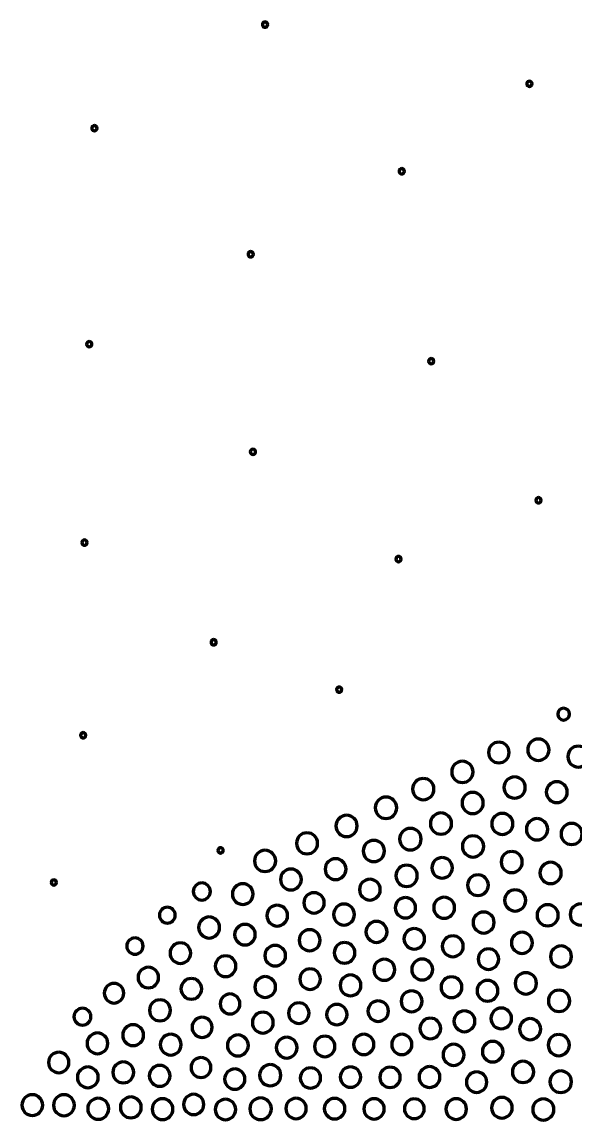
# Model space of a CAD drawing. Header units: inches. Extents: x 1318 to 1675, y 1362 to 1634.
# Drawn here: x 1317.5 to 1385, y 1362.1 to 1496.2 of the extents above; entities that cross this region are included whole.
import ezdxf

# ---------------------------------------------------------------- set-up
doc = ezdxf.new("R2010")
doc.units = ezdxf.units.IN
doc.header["$MEASUREMENT"] = 0
doc.layers.add('svg2985', color=7, linetype='Continuous')

# ---------------------------------------------------------------- blocks, each defined once
blk = doc.blocks.new('block 4')
at = {"layer": 'svg2985', "color": 7, "lineweight": 70}
for points in [[(1347.18, 1496.18), (1347.36, 1496.18), (1347.51, 1496.04), (1347.51, 1495.86), (1347.51, 1495.68), (1347.36, 1495.54), (1347.18, 1495.54), (1347.01, 1495.54), (1346.86, 1495.68), (1346.86, 1495.86), (1346.86, 1496.04), (1347.01, 1496.18), (1347.18, 1496.18)], [(1379.44, 1488.96), (1379.62, 1488.96), (1379.77, 1488.82), (1379.77, 1488.64), (1379.77, 1488.46), (1379.62, 1488.31), (1379.44, 1488.31), (1379.26, 1488.31), (1379.12, 1488.46), (1379.12, 1488.64), (1379.12, 1488.82), (1379.26, 1488.96), (1379.44, 1488.96)], [(1326.37, 1483.53), (1326.55, 1483.53), (1326.7, 1483.39), (1326.7, 1483.21), (1326.7, 1483.03), (1326.55, 1482.89), (1326.37, 1482.89), (1326.2, 1482.89), (1326.05, 1483.03), (1326.05, 1483.21), (1326.05, 1483.39), (1326.2, 1483.53), (1326.37, 1483.53)], [(1363.86, 1478.28), (1364.04, 1478.28), (1364.19, 1478.14), (1364.19, 1477.96), (1364.19, 1477.78), (1364.04, 1477.63), (1363.86, 1477.63), (1363.69, 1477.63), (1363.54, 1477.78), (1363.54, 1477.96), (1363.54, 1478.14), (1363.69, 1478.28), (1363.86, 1478.28)], [(1345.43, 1468.14), (1345.61, 1468.14), (1345.76, 1467.99), (1345.76, 1467.82), (1345.76, 1467.64), (1345.61, 1467.49), (1345.43, 1467.49), (1345.25, 1467.49), (1345.11, 1467.64), (1345.11, 1467.82), (1345.11, 1467.99), (1345.25, 1468.14), (1345.43, 1468.14)], [(1325.74, 1457.17), (1325.92, 1457.17), (1326.07, 1457.03), (1326.07, 1456.85), (1326.07, 1456.67), (1325.92, 1456.53), (1325.74, 1456.53), (1325.56, 1456.53), (1325.42, 1456.67), (1325.42, 1456.85), (1325.42, 1457.03), (1325.56, 1457.17), (1325.74, 1457.17)], [(1367.46, 1455.1), (1367.64, 1455.1), (1367.78, 1454.95), (1367.78, 1454.77), (1367.78, 1454.59), (1367.64, 1454.45), (1367.46, 1454.45), (1367.28, 1454.45), (1367.14, 1454.59), (1367.14, 1454.77), (1367.14, 1454.95), (1367.28, 1455.1), (1367.46, 1455.1)], [(1345.72, 1444.03), (1345.9, 1444.03), (1346.04, 1443.89), (1346.04, 1443.71), (1346.04, 1443.53), (1345.9, 1443.38), (1345.72, 1443.38), (1345.54, 1443.38), (1345.39, 1443.53), (1345.39, 1443.71), (1345.39, 1443.89), (1345.54, 1444.03), (1345.72, 1444.03)], [(1380.55, 1438.11), (1380.73, 1438.11), (1380.87, 1437.97), (1380.87, 1437.79), (1380.87, 1437.61), (1380.73, 1437.47), (1380.55, 1437.47), (1380.37, 1437.47), (1380.23, 1437.61), (1380.23, 1437.79), (1380.23, 1437.97), (1380.37, 1438.11), (1380.55, 1438.11)], [(1325.16, 1432.95), (1325.34, 1432.95), (1325.49, 1432.8), (1325.49, 1432.62), (1325.49, 1432.45), (1325.34, 1432.3), (1325.16, 1432.3), (1324.98, 1432.3), (1324.84, 1432.45), (1324.84, 1432.62), (1324.84, 1432.8), (1324.98, 1432.95), (1325.16, 1432.95)], [(1363.47, 1430.93), (1363.65, 1430.93), (1363.79, 1430.79), (1363.79, 1430.61), (1363.79, 1430.43), (1363.65, 1430.29), (1363.47, 1430.29), (1363.29, 1430.29), (1363.14, 1430.43), (1363.14, 1430.61), (1363.14, 1430.79), (1363.29, 1430.93), (1363.47, 1430.93)], [(1340.92, 1420.77), (1341.1, 1420.77), (1341.24, 1420.62), (1341.24, 1420.44), (1341.24, 1420.26), (1341.1, 1420.12), (1340.92, 1420.12), (1340.74, 1420.12), (1340.6, 1420.26), (1340.6, 1420.44), (1340.6, 1420.62), (1340.74, 1420.77), (1340.92, 1420.77)], [(1356.24, 1414.99), (1356.42, 1414.99), (1356.56, 1414.84), (1356.56, 1414.67), (1356.56, 1414.49), (1356.42, 1414.34), (1356.24, 1414.34), (1356.06, 1414.34), (1355.92, 1414.49), (1355.92, 1414.67), (1355.92, 1414.84), (1356.06, 1414.99), (1356.24, 1414.99)], [(1383.61, 1412.4), (1384.01, 1412.4), (1384.34, 1412.08), (1384.34, 1411.68), (1384.34, 1411.28), (1384.01, 1410.95), (1383.61, 1410.95), (1383.21, 1410.95), (1382.89, 1411.28), (1382.89, 1411.68), (1382.89, 1412.08), (1383.21, 1412.4), (1383.61, 1412.4)], [(1325.01, 1409.42), (1325.18, 1409.42), (1325.33, 1409.27), (1325.33, 1409.09), (1325.33, 1408.91), (1325.18, 1408.77), (1325.01, 1408.77), (1324.83, 1408.77), (1324.68, 1408.91), (1324.68, 1409.09), (1324.68, 1409.27), (1324.83, 1409.42), (1325.01, 1409.42)], [(1375.71, 1408.26), (1376.41, 1408.26), (1376.97, 1407.69), (1376.97, 1406.99), (1376.97, 1406.3), (1376.41, 1405.73), (1375.71, 1405.73), (1375.01, 1405.73), (1374.45, 1406.3), (1374.45, 1406.99), (1374.45, 1407.69), (1375.01, 1408.26), (1375.71, 1408.26)], [(1380.53, 1408.63), (1381.25, 1408.63), (1381.84, 1408.04), (1381.84, 1407.32), (1381.84, 1406.6), (1381.25, 1406.02), (1380.53, 1406.02), (1379.81, 1406.02), (1379.23, 1406.6), (1379.23, 1407.32), (1379.23, 1408.04), (1379.81, 1408.63), (1380.53, 1408.63)], [(1385.41, 1407.77), (1386.12, 1407.77), (1386.7, 1407.2), (1386.7, 1406.49), (1386.7, 1405.78), (1386.12, 1405.21), (1385.41, 1405.21), (1384.71, 1405.21), (1384.13, 1405.78), (1384.13, 1406.49), (1384.13, 1407.2), (1384.71, 1407.77), (1385.41, 1407.77)], [(1371.26, 1405.93), (1371.98, 1405.93), (1372.56, 1405.35), (1372.56, 1404.63), (1372.56, 1403.91), (1371.98, 1403.33), (1371.26, 1403.33), (1370.54, 1403.33), (1369.96, 1403.91), (1369.96, 1404.63), (1369.96, 1405.35), (1370.54, 1405.93), (1371.26, 1405.93)], [(1366.49, 1403.82), (1367.2, 1403.82), (1367.79, 1403.24), (1367.79, 1402.52), (1367.79, 1401.8), (1367.2, 1401.22), (1366.49, 1401.22), (1365.77, 1401.22), (1365.18, 1401.8), (1365.18, 1402.52), (1365.18, 1403.24), (1365.77, 1403.82), (1366.49, 1403.82)], [(1377.63, 1404.02), (1378.35, 1404.02), (1378.94, 1403.44), (1378.94, 1402.72), (1378.94, 1402), (1378.35, 1401.42), (1377.63, 1401.42), (1376.92, 1401.42), (1376.33, 1402), (1376.33, 1402.72), (1376.33, 1403.44), (1376.92, 1404.02), (1377.63, 1404.02)], [(1382.78, 1403.43), (1383.49, 1403.43), (1384.06, 1402.86), (1384.06, 1402.15), (1384.06, 1401.45), (1383.49, 1400.88), (1382.78, 1400.88), (1382.08, 1400.88), (1381.5, 1401.45), (1381.5, 1402.15), (1381.5, 1402.86), (1382.08, 1403.43), (1382.78, 1403.43)], [(1361.95, 1401.55), (1362.67, 1401.55), (1363.26, 1400.96), (1363.26, 1400.24), (1363.26, 1399.52), (1362.67, 1398.93), (1361.95, 1398.93), (1361.23, 1398.93), (1360.64, 1399.52), (1360.64, 1400.24), (1360.64, 1400.96), (1361.23, 1401.55), (1361.95, 1401.55)], [(1372.52, 1402.13), (1373.23, 1402.13), (1373.81, 1401.55), (1373.81, 1400.83), (1373.81, 1400.12), (1373.23, 1399.54), (1372.52, 1399.54), (1371.8, 1399.54), (1371.22, 1400.12), (1371.22, 1400.83), (1371.22, 1401.55), (1371.8, 1402.13), (1372.52, 1402.13)], [(1357.13, 1399.33), (1357.85, 1399.33), (1358.43, 1398.75), (1358.43, 1398.03), (1358.43, 1397.31), (1357.85, 1396.73), (1357.13, 1396.73), (1356.42, 1396.73), (1355.84, 1397.31), (1355.84, 1398.03), (1355.84, 1398.75), (1356.42, 1399.33), (1357.13, 1399.33)], [(1368.66, 1399.61), (1369.37, 1399.61), (1369.95, 1399.03), (1369.95, 1398.31), (1369.95, 1397.6), (1369.37, 1397.02), (1368.66, 1397.02), (1367.94, 1397.02), (1367.36, 1397.6), (1367.36, 1398.31), (1367.36, 1399.03), (1367.94, 1399.61), (1368.66, 1399.61)], [(1376.14, 1399.56), (1376.85, 1399.56), (1377.43, 1398.99), (1377.43, 1398.28), (1377.43, 1397.57), (1376.85, 1396.99), (1376.14, 1396.99), (1375.43, 1396.99), (1374.85, 1397.57), (1374.85, 1398.28), (1374.85, 1398.99), (1375.43, 1399.56), (1376.14, 1399.56)], [(1380.37, 1398.92), (1381.09, 1398.92), (1381.67, 1398.34), (1381.67, 1397.62), (1381.67, 1396.9), (1381.09, 1396.32), (1380.37, 1396.32), (1379.65, 1396.32), (1379.07, 1396.9), (1379.07, 1397.62), (1379.07, 1398.34), (1379.65, 1398.92), (1380.37, 1398.92)], [(1384.59, 1398.34), (1385.3, 1398.34), (1385.88, 1397.76), (1385.88, 1397.05), (1385.88, 1396.34), (1385.3, 1395.76), (1384.59, 1395.76), (1383.88, 1395.76), (1383.3, 1396.34), (1383.3, 1397.05), (1383.3, 1397.76), (1383.88, 1398.34), (1384.59, 1398.34)], [(1352.31, 1397.19), (1353.02, 1397.19), (1353.6, 1396.61), (1353.6, 1395.9), (1353.6, 1395.19), (1353.02, 1394.62), (1352.31, 1394.62), (1351.6, 1394.62), (1351.03, 1395.19), (1351.03, 1395.9), (1351.03, 1396.61), (1351.6, 1397.19), (1352.31, 1397.19)], [(1364.92, 1397.73), (1365.65, 1397.73), (1366.24, 1397.14), (1366.24, 1396.42), (1366.24, 1395.69), (1365.65, 1395.1), (1364.92, 1395.1), (1364.2, 1395.1), (1363.61, 1395.69), (1363.61, 1396.42), (1363.61, 1397.14), (1364.2, 1397.73), (1364.92, 1397.73)], [(1360.46, 1396.27), (1361.18, 1396.27), (1361.76, 1395.69), (1361.76, 1394.97), (1361.76, 1394.25), (1361.18, 1393.67), (1360.46, 1393.67), (1359.74, 1393.67), (1359.16, 1394.25), (1359.16, 1394.97), (1359.16, 1395.69), (1359.74, 1396.27), (1360.46, 1396.27)], [(1372.56, 1396.82), (1373.28, 1396.82), (1373.86, 1396.24), (1373.86, 1395.53), (1373.86, 1394.81), (1373.28, 1394.23), (1372.56, 1394.23), (1371.85, 1394.23), (1371.27, 1394.81), (1371.27, 1395.53), (1371.27, 1396.24), (1371.85, 1396.82), (1372.56, 1396.82)], [(1341.77, 1395.37), (1341.95, 1395.37), (1342.09, 1395.22), (1342.09, 1395.04), (1342.09, 1394.86), (1341.95, 1394.71), (1341.77, 1394.71), (1341.58, 1394.71), (1341.44, 1394.86), (1341.44, 1395.04), (1341.44, 1395.22), (1341.58, 1395.37), (1341.77, 1395.37)], [(1347.2, 1395.05), (1347.91, 1395.05), (1348.49, 1394.47), (1348.49, 1393.75), (1348.49, 1393.04), (1347.91, 1392.46), (1347.2, 1392.46), (1346.48, 1392.46), (1345.9, 1393.04), (1345.9, 1393.75), (1345.9, 1394.47), (1346.48, 1395.05), (1347.2, 1395.05)], [(1377.28, 1394.91), (1377.99, 1394.91), (1378.57, 1394.33), (1378.57, 1393.62), (1378.57, 1392.91), (1377.99, 1392.33), (1377.28, 1392.33), (1376.57, 1392.33), (1375.99, 1392.91), (1375.99, 1393.62), (1375.99, 1394.33), (1376.57, 1394.91), (1377.28, 1394.91)], [(1355.79, 1394.03), (1356.5, 1394.03), (1357.07, 1393.45), (1357.07, 1392.75), (1357.07, 1392.04), (1356.5, 1391.47), (1355.79, 1391.47), (1355.09, 1391.47), (1354.52, 1392.04), (1354.52, 1392.75), (1354.52, 1393.45), (1355.09, 1394.03), (1355.79, 1394.03)], [(1364.46, 1393.24), (1365.18, 1393.24), (1365.76, 1392.66), (1365.76, 1391.94), (1365.76, 1391.21), (1365.18, 1390.63), (1364.46, 1390.63), (1363.74, 1390.63), (1363.15, 1391.21), (1363.15, 1391.94), (1363.15, 1392.66), (1363.74, 1393.24), (1364.46, 1393.24)], [(1368.79, 1394.17), (1369.48, 1394.17), (1370.04, 1393.61), (1370.04, 1392.91), (1370.04, 1392.22), (1369.48, 1391.66), (1368.79, 1391.66), (1368.1, 1391.66), (1367.54, 1392.22), (1367.54, 1392.91), (1367.54, 1393.61), (1368.1, 1394.17), (1368.79, 1394.17)], [(1382.03, 1393.6), (1382.75, 1393.6), (1383.33, 1393.01), (1383.33, 1392.29), (1383.33, 1391.57), (1382.75, 1390.98), (1382.03, 1390.98), (1381.3, 1390.98), (1380.72, 1391.57), (1380.72, 1392.29), (1380.72, 1393.01), (1381.3, 1393.6), (1382.03, 1393.6)], [(1350.34, 1392.77), (1351.05, 1392.77), (1351.62, 1392.2), (1351.62, 1391.49), (1351.62, 1390.79), (1351.05, 1390.22), (1350.34, 1390.22), (1349.64, 1390.22), (1349.07, 1390.79), (1349.07, 1391.49), (1349.07, 1392.2), (1349.64, 1392.77), (1350.34, 1392.77)], [(1373.16, 1392.06), (1373.86, 1392.06), (1374.43, 1391.49), (1374.43, 1390.79), (1374.43, 1390.09), (1373.86, 1389.53), (1373.16, 1389.53), (1372.46, 1389.53), (1371.89, 1390.09), (1371.89, 1390.79), (1371.89, 1391.49), (1372.46, 1392.06), (1373.16, 1392.06)], [(1321.42, 1391.45), (1321.6, 1391.45), (1321.75, 1391.31), (1321.75, 1391.13), (1321.75, 1390.95), (1321.6, 1390.81), (1321.42, 1390.81), (1321.24, 1390.81), (1321.1, 1390.95), (1321.1, 1391.13), (1321.1, 1391.31), (1321.24, 1391.45), (1321.42, 1391.45)], [(1339.47, 1391.07), (1340.05, 1391.07), (1340.52, 1390.6), (1340.52, 1390.03), (1340.52, 1389.45), (1340.05, 1388.98), (1339.47, 1388.98), (1338.9, 1388.98), (1338.43, 1389.45), (1338.43, 1390.03), (1338.43, 1390.6), (1338.9, 1391.07), (1339.47, 1391.07)], [(1344.47, 1390.97), (1345.17, 1390.97), (1345.73, 1390.41), (1345.73, 1389.71), (1345.73, 1389.01), (1345.17, 1388.44), (1344.47, 1388.44), (1343.77, 1388.44), (1343.2, 1389.01), (1343.2, 1389.71), (1343.2, 1390.41), (1343.77, 1390.97), (1344.47, 1390.97)], [(1359.98, 1391.52), (1360.68, 1391.52), (1361.25, 1390.95), (1361.25, 1390.25), (1361.25, 1389.55), (1360.68, 1388.98), (1359.98, 1388.98), (1359.28, 1388.98), (1358.71, 1389.55), (1358.71, 1390.25), (1358.71, 1390.95), (1359.28, 1391.52), (1359.98, 1391.52)], [(1353.16, 1389.88), (1353.85, 1389.88), (1354.41, 1389.32), (1354.41, 1388.64), (1354.41, 1387.95), (1353.85, 1387.39), (1353.16, 1387.39), (1352.47, 1387.39), (1351.92, 1387.95), (1351.92, 1388.64), (1351.92, 1389.32), (1352.47, 1389.88), (1353.16, 1389.88)], [(1364.31, 1389.28), (1365, 1389.28), (1365.56, 1388.72), (1365.56, 1388.04), (1365.56, 1387.35), (1365, 1386.79), (1364.31, 1386.79), (1363.63, 1386.79), (1363.07, 1387.35), (1363.07, 1388.04), (1363.07, 1388.72), (1363.63, 1389.28), (1364.31, 1389.28)], [(1369.04, 1389.32), (1369.75, 1389.32), (1370.32, 1388.75), (1370.32, 1388.04), (1370.32, 1387.33), (1369.75, 1386.76), (1369.04, 1386.76), (1368.33, 1386.76), (1367.76, 1387.33), (1367.76, 1388.04), (1367.76, 1388.75), (1368.33, 1389.32), (1369.04, 1389.32)], [(1377.7, 1390.23), (1378.42, 1390.23), (1379, 1389.65), (1379, 1388.93), (1379, 1388.22), (1378.42, 1387.64), (1377.7, 1387.64), (1376.99, 1387.64), (1376.41, 1388.22), (1376.41, 1388.93), (1376.41, 1389.65), (1376.99, 1390.23), (1377.7, 1390.23)], [(1335.27, 1388.1), (1335.81, 1388.1), (1336.24, 1387.67), (1336.24, 1387.13), (1336.24, 1386.59), (1335.81, 1386.16), (1335.27, 1386.16), (1334.74, 1386.16), (1334.3, 1386.59), (1334.3, 1387.13), (1334.3, 1387.67), (1334.74, 1388.1), (1335.27, 1388.1)], [(1348.67, 1388.35), (1349.37, 1388.35), (1349.94, 1387.78), (1349.94, 1387.08), (1349.94, 1386.38), (1349.37, 1385.81), (1348.67, 1385.81), (1347.97, 1385.81), (1347.41, 1386.38), (1347.41, 1387.08), (1347.41, 1387.78), (1347.97, 1388.35), (1348.67, 1388.35)], [(1356.82, 1388.49), (1357.53, 1388.49), (1358.1, 1387.92), (1358.1, 1387.21), (1358.1, 1386.51), (1357.53, 1385.93), (1356.82, 1385.93), (1356.12, 1385.93), (1355.55, 1386.51), (1355.55, 1387.21), (1355.55, 1387.92), (1356.12, 1388.49), (1356.82, 1388.49)], [(1381.67, 1388.41), (1382.38, 1388.41), (1382.96, 1387.83), (1382.96, 1387.12), (1382.96, 1386.41), (1382.38, 1385.83), (1381.67, 1385.83), (1380.96, 1385.83), (1380.38, 1386.41), (1380.38, 1387.12), (1380.38, 1387.83), (1380.96, 1388.41), (1381.67, 1388.41)], [(1385.7, 1388.5), (1386.41, 1388.5), (1386.99, 1387.92), (1386.99, 1387.21), (1386.99, 1386.5), (1386.41, 1385.92), (1385.7, 1385.92), (1384.99, 1385.92), (1384.41, 1386.5), (1384.41, 1387.21), (1384.41, 1387.92), (1384.99, 1388.5), (1385.7, 1388.5)], [(1340.37, 1386.91), (1341.08, 1386.91), (1341.65, 1386.33), (1341.65, 1385.63), (1341.65, 1384.92), (1341.08, 1384.34), (1340.37, 1384.34), (1339.66, 1384.34), (1339.09, 1384.92), (1339.09, 1385.63), (1339.09, 1386.33), (1339.66, 1386.91), (1340.37, 1386.91)], [(1360.78, 1386.38), (1361.49, 1386.38), (1362.07, 1385.8), (1362.07, 1385.09), (1362.07, 1384.38), (1361.49, 1383.81), (1360.78, 1383.81), (1360.07, 1383.81), (1359.5, 1384.38), (1359.5, 1385.09), (1359.5, 1385.8), (1360.07, 1386.38), (1360.78, 1386.38)], [(1373.86, 1387.52), (1374.57, 1387.52), (1375.14, 1386.95), (1375.14, 1386.24), (1375.14, 1385.53), (1374.57, 1384.95), (1373.86, 1384.95), (1373.15, 1384.95), (1372.57, 1385.53), (1372.57, 1386.24), (1372.57, 1386.95), (1373.15, 1387.52), (1373.86, 1387.52)], [(1344.74, 1386.01), (1345.44, 1386.01), (1346, 1385.45), (1346, 1384.76), (1346, 1384.06), (1345.44, 1383.5), (1344.74, 1383.5), (1344.05, 1383.5), (1343.48, 1384.06), (1343.48, 1384.76), (1343.48, 1385.45), (1344.05, 1386.01), (1344.74, 1386.01)], [(1352.63, 1385.35), (1353.34, 1385.35), (1353.91, 1384.78), (1353.91, 1384.07), (1353.91, 1383.36), (1353.34, 1382.79), (1352.63, 1382.79), (1351.92, 1382.79), (1351.35, 1383.36), (1351.35, 1384.07), (1351.35, 1384.78), (1351.92, 1385.35), (1352.63, 1385.35)], [(1365.4, 1385.5), (1366.09, 1385.5), (1366.65, 1384.93), (1366.65, 1384.24), (1366.65, 1383.55), (1366.09, 1382.99), (1365.4, 1382.99), (1364.71, 1382.99), (1364.14, 1383.55), (1364.14, 1384.24), (1364.14, 1384.93), (1364.71, 1385.5), (1365.4, 1385.5)], [(1378.53, 1385.05), (1379.24, 1385.05), (1379.81, 1384.47), (1379.81, 1383.76), (1379.81, 1383.05), (1379.24, 1382.47), (1378.53, 1382.47), (1377.81, 1382.47), (1377.24, 1383.05), (1377.24, 1383.76), (1377.24, 1384.47), (1377.81, 1385.05), (1378.53, 1385.05)], [(1331.32, 1384.35), (1331.87, 1384.35), (1332.31, 1383.91), (1332.31, 1383.36), (1332.31, 1382.81), (1331.87, 1382.36), (1331.32, 1382.36), (1330.77, 1382.36), (1330.32, 1382.81), (1330.32, 1383.36), (1330.32, 1383.91), (1330.77, 1384.35), (1331.32, 1384.35)], [(1336.86, 1383.76), (1337.55, 1383.76), (1338.12, 1383.2), (1338.12, 1382.5), (1338.12, 1381.81), (1337.55, 1381.24), (1336.86, 1381.24), (1336.16, 1381.24), (1335.6, 1381.81), (1335.6, 1382.5), (1335.6, 1383.2), (1336.16, 1383.76), (1336.86, 1383.76)], [(1356.89, 1383.8), (1357.59, 1383.8), (1358.15, 1383.23), (1358.15, 1382.53), (1358.15, 1381.84), (1357.59, 1381.27), (1356.89, 1381.27), (1356.19, 1381.27), (1355.63, 1381.84), (1355.63, 1382.53), (1355.63, 1383.23), (1356.19, 1383.8), (1356.89, 1383.8)], [(1370.09, 1384.61), (1370.8, 1384.61), (1371.37, 1384.04), (1371.37, 1383.33), (1371.37, 1382.63), (1370.8, 1382.06), (1370.09, 1382.06), (1369.39, 1382.06), (1368.81, 1382.63), (1368.81, 1383.33), (1368.81, 1384.04), (1369.39, 1384.61), (1370.09, 1384.61)], [(1348.43, 1383.45), (1349.12, 1383.45), (1349.69, 1382.89), (1349.69, 1382.19), (1349.69, 1381.49), (1349.12, 1380.93), (1348.43, 1380.93), (1347.73, 1380.93), (1347.16, 1381.49), (1347.16, 1382.19), (1347.16, 1382.89), (1347.73, 1383.45), (1348.43, 1383.45)], [(1374.44, 1383.02), (1375.13, 1383.02), (1375.7, 1382.46), (1375.7, 1381.77), (1375.7, 1381.08), (1375.13, 1380.52), (1374.44, 1380.52), (1373.75, 1380.52), (1373.19, 1381.08), (1373.19, 1381.77), (1373.19, 1382.46), (1373.75, 1383.02), (1374.44, 1383.02)], [(1383.29, 1383.37), (1384.01, 1383.37), (1384.58, 1382.79), (1384.58, 1382.08), (1384.58, 1381.37), (1384.01, 1380.79), (1383.29, 1380.79), (1382.58, 1380.79), (1382.01, 1381.37), (1382.01, 1382.08), (1382.01, 1382.79), (1382.58, 1383.37), (1383.29, 1383.37)], [(1342.38, 1382.17), (1343.08, 1382.17), (1343.64, 1381.6), (1343.64, 1380.9), (1343.64, 1380.21), (1343.08, 1379.64), (1342.38, 1379.64), (1341.68, 1379.64), (1341.12, 1380.21), (1341.12, 1380.9), (1341.12, 1381.6), (1341.68, 1382.17), (1342.38, 1382.17)], [(1361.74, 1381.75), (1362.45, 1381.75), (1363.02, 1381.18), (1363.02, 1380.47), (1363.02, 1379.76), (1362.45, 1379.19), (1361.74, 1379.19), (1361.03, 1379.19), (1360.46, 1379.76), (1360.46, 1380.47), (1360.46, 1381.18), (1361.03, 1381.75), (1361.74, 1381.75)], [(1366.36, 1381.77), (1367.07, 1381.77), (1367.64, 1381.2), (1367.64, 1380.5), (1367.64, 1379.79), (1367.07, 1379.22), (1366.36, 1379.22), (1365.66, 1379.22), (1365.09, 1379.79), (1365.09, 1380.5), (1365.09, 1381.2), (1365.66, 1381.77), (1366.36, 1381.77)], [(1332.96, 1380.77), (1333.65, 1380.77), (1334.21, 1380.21), (1334.21, 1379.52), (1334.21, 1378.83), (1333.65, 1378.26), (1332.96, 1378.26), (1332.26, 1378.26), (1331.7, 1378.83), (1331.7, 1379.52), (1331.7, 1380.21), (1332.26, 1380.77), (1332.96, 1380.77)], [(1347.21, 1379.63), (1347.91, 1379.63), (1348.48, 1379.06), (1348.48, 1378.36), (1348.48, 1377.66), (1347.91, 1377.09), (1347.21, 1377.09), (1346.51, 1377.09), (1345.94, 1377.66), (1345.94, 1378.36), (1345.94, 1379.06), (1346.51, 1379.63), (1347.21, 1379.63)], [(1352.69, 1380.58), (1353.38, 1380.58), (1353.94, 1380.02), (1353.94, 1379.33), (1353.94, 1378.63), (1353.38, 1378.07), (1352.69, 1378.07), (1351.99, 1378.07), (1351.43, 1378.63), (1351.43, 1379.33), (1351.43, 1380.02), (1351.99, 1380.58), (1352.69, 1380.58)], [(1357.62, 1379.83), (1358.32, 1379.83), (1358.89, 1379.26), (1358.89, 1378.56), (1358.89, 1377.86), (1358.32, 1377.29), (1357.62, 1377.29), (1356.92, 1377.29), (1356.35, 1377.86), (1356.35, 1378.56), (1356.35, 1379.26), (1356.92, 1379.83), (1357.62, 1379.83)], [(1369.94, 1379.61), (1370.64, 1379.61), (1371.21, 1379.04), (1371.21, 1378.34), (1371.21, 1377.64), (1370.64, 1377.07), (1369.94, 1377.07), (1369.23, 1377.07), (1368.66, 1377.64), (1368.66, 1378.34), (1368.66, 1379.04), (1369.23, 1379.61), (1369.94, 1379.61)], [(1379, 1380.11), (1379.72, 1380.11), (1380.31, 1379.52), (1380.31, 1378.81), (1380.31, 1378.09), (1379.72, 1377.5), (1379, 1377.5), (1378.29, 1377.5), (1377.7, 1378.09), (1377.7, 1378.81), (1377.7, 1379.52), (1378.29, 1380.11), (1379, 1380.11)], [(1328.76, 1378.8), (1329.42, 1378.8), (1329.96, 1378.27), (1329.96, 1377.61), (1329.96, 1376.95), (1329.42, 1376.41), (1328.76, 1376.41), (1328.1, 1376.41), (1327.57, 1376.95), (1327.57, 1377.61), (1327.57, 1378.27), (1328.1, 1378.8), (1328.76, 1378.8)], [(1338.2, 1379.4), (1338.89, 1379.4), (1339.46, 1378.84), (1339.46, 1378.14), (1339.46, 1377.44), (1338.89, 1376.88), (1338.2, 1376.88), (1337.5, 1376.88), (1336.93, 1377.44), (1336.93, 1378.14), (1336.93, 1378.84), (1337.5, 1379.4), (1338.2, 1379.4)], [(1374.33, 1379.17), (1375.04, 1379.17), (1375.6, 1378.61), (1375.6, 1377.9), (1375.6, 1377.2), (1375.04, 1376.63), (1374.33, 1376.63), (1373.63, 1376.63), (1373.06, 1377.2), (1373.06, 1377.9), (1373.06, 1378.61), (1373.63, 1379.17), (1374.33, 1379.17)], [(1342.92, 1377.51), (1343.59, 1377.51), (1344.13, 1376.97), (1344.13, 1376.3), (1344.13, 1375.63), (1343.59, 1375.08), (1342.92, 1375.08), (1342.25, 1375.08), (1341.71, 1375.63), (1341.71, 1376.3), (1341.71, 1376.97), (1342.25, 1377.51), (1342.92, 1377.51)], [(1365.07, 1377.89), (1365.78, 1377.89), (1366.35, 1377.32), (1366.35, 1376.62), (1366.35, 1375.91), (1365.78, 1375.34), (1365.07, 1375.34), (1364.36, 1375.34), (1363.79, 1375.91), (1363.79, 1376.62), (1363.79, 1377.32), (1364.36, 1377.89), (1365.07, 1377.89)], [(1383.05, 1377.98), (1383.77, 1377.98), (1384.36, 1377.4), (1384.36, 1376.67), (1384.36, 1375.95), (1383.77, 1375.37), (1383.05, 1375.37), (1382.33, 1375.37), (1381.75, 1375.95), (1381.75, 1376.67), (1381.75, 1377.4), (1382.33, 1377.98), (1383.05, 1377.98)], [(1324.91, 1375.77), (1325.48, 1375.77), (1325.94, 1375.31), (1325.94, 1374.74), (1325.94, 1374.17), (1325.48, 1373.71), (1324.91, 1373.71), (1324.34, 1373.71), (1323.88, 1374.17), (1323.88, 1374.74), (1323.88, 1375.31), (1324.34, 1375.77), (1324.91, 1375.77)], [(1334.37, 1376.8), (1335.08, 1376.8), (1335.65, 1376.22), (1335.65, 1375.52), (1335.65, 1374.81), (1335.08, 1374.23), (1334.37, 1374.23), (1333.66, 1374.23), (1333.09, 1374.81), (1333.09, 1375.52), (1333.09, 1376.22), (1333.66, 1376.8), (1334.37, 1376.8)], [(1351.3, 1376.43), (1352, 1376.43), (1352.56, 1375.87), (1352.56, 1375.17), (1352.56, 1374.48), (1352, 1373.92), (1351.3, 1373.92), (1350.61, 1373.92), (1350.05, 1374.48), (1350.05, 1375.17), (1350.05, 1375.87), (1350.61, 1376.43), (1351.3, 1376.43)], [(1355.94, 1376.24), (1356.63, 1376.24), (1357.19, 1375.68), (1357.19, 1374.99), (1357.19, 1374.31), (1356.63, 1373.75), (1355.94, 1373.75), (1355.25, 1373.75), (1354.7, 1374.31), (1354.7, 1374.99), (1354.7, 1375.68), (1355.25, 1376.24), (1355.94, 1376.24)], [(1360.99, 1376.67), (1361.69, 1376.67), (1362.25, 1376.11), (1362.25, 1375.42), (1362.25, 1374.73), (1361.69, 1374.17), (1360.99, 1374.17), (1360.3, 1374.17), (1359.74, 1374.73), (1359.74, 1375.42), (1359.74, 1376.11), (1360.3, 1376.67), (1360.99, 1376.67)], [(1376.01, 1375.79), (1376.71, 1375.79), (1377.27, 1375.22), (1377.27, 1374.52), (1377.27, 1373.83), (1376.71, 1373.26), (1376.01, 1373.26), (1375.31, 1373.26), (1374.75, 1373.83), (1374.75, 1374.52), (1374.75, 1375.22), (1375.31, 1375.79), (1376.01, 1375.79)], [(1339.51, 1374.67), (1340.19, 1374.67), (1340.74, 1374.12), (1340.74, 1373.44), (1340.74, 1372.76), (1340.19, 1372.21), (1339.51, 1372.21), (1338.84, 1372.21), (1338.28, 1372.76), (1338.28, 1373.44), (1338.28, 1374.12), (1338.84, 1374.67), (1339.51, 1374.67)], [(1346.92, 1375.29), (1347.62, 1375.29), (1348.19, 1374.72), (1348.19, 1374.02), (1348.19, 1373.31), (1347.62, 1372.74), (1346.92, 1372.74), (1346.21, 1372.74), (1345.64, 1373.31), (1345.64, 1374.02), (1345.64, 1374.72), (1346.21, 1375.29), (1346.92, 1375.29)], [(1367.35, 1374.56), (1368.05, 1374.56), (1368.62, 1374), (1368.62, 1373.3), (1368.62, 1372.6), (1368.05, 1372.04), (1367.35, 1372.04), (1366.66, 1372.04), (1366.09, 1372.6), (1366.09, 1373.3), (1366.09, 1374), (1366.66, 1374.56), (1367.35, 1374.56)], [(1371.51, 1375.45), (1372.22, 1375.45), (1372.79, 1374.88), (1372.79, 1374.18), (1372.79, 1373.48), (1372.22, 1372.91), (1371.51, 1372.91), (1370.81, 1372.91), (1370.24, 1373.48), (1370.24, 1374.18), (1370.24, 1374.88), (1370.81, 1375.45), (1371.51, 1375.45)], [(1379.53, 1374.5), (1380.24, 1374.5), (1380.82, 1373.93), (1380.82, 1373.22), (1380.82, 1372.51), (1380.24, 1371.93), (1379.53, 1371.93), (1378.82, 1371.93), (1378.24, 1372.51), (1378.24, 1373.22), (1378.24, 1373.93), (1378.82, 1374.5), (1379.53, 1374.5)], [(1331.09, 1373.76), (1331.8, 1373.76), (1332.37, 1373.19), (1332.37, 1372.48), (1332.37, 1371.78), (1331.8, 1371.21), (1331.09, 1371.21), (1330.39, 1371.21), (1329.82, 1371.78), (1329.82, 1372.48), (1329.82, 1373.19), (1330.39, 1373.76), (1331.09, 1373.76)], [(1326.75, 1372.75), (1327.45, 1372.75), (1328.01, 1372.18), (1328.01, 1371.48), (1328.01, 1370.78), (1327.45, 1370.22), (1326.75, 1370.22), (1326.05, 1370.22), (1325.48, 1370.78), (1325.48, 1371.48), (1325.48, 1372.18), (1326.05, 1372.75), (1326.75, 1372.75)], [(1335.68, 1372.6), (1336.38, 1372.6), (1336.95, 1372.03), (1336.95, 1371.33), (1336.95, 1370.62), (1336.38, 1370.05), (1335.68, 1370.05), (1334.98, 1370.05), (1334.41, 1370.62), (1334.41, 1371.33), (1334.41, 1372.03), (1334.98, 1372.6), (1335.68, 1372.6)], [(1343.88, 1372.51), (1344.58, 1372.51), (1345.15, 1371.93), (1345.15, 1371.23), (1345.15, 1370.52), (1344.58, 1369.95), (1343.88, 1369.95), (1343.17, 1369.95), (1342.6, 1370.52), (1342.6, 1371.23), (1342.6, 1371.93), (1343.17, 1372.51), (1343.88, 1372.51)], [(1349.83, 1372.23), (1350.53, 1372.23), (1351.1, 1371.66), (1351.1, 1370.96), (1351.1, 1370.26), (1350.53, 1369.69), (1349.83, 1369.69), (1349.13, 1369.69), (1348.56, 1370.26), (1348.56, 1370.96), (1348.56, 1371.66), (1349.13, 1372.23), (1349.83, 1372.23)], [(1354.47, 1372.36), (1355.16, 1372.36), (1355.72, 1371.8), (1355.72, 1371.11), (1355.72, 1370.42), (1355.16, 1369.85), (1354.47, 1369.85), (1353.78, 1369.85), (1353.22, 1370.42), (1353.22, 1371.11), (1353.22, 1371.8), (1353.78, 1372.36), (1354.47, 1372.36)], [(1359.23, 1372.59), (1359.92, 1372.59), (1360.47, 1372.04), (1360.47, 1371.35), (1360.47, 1370.66), (1359.92, 1370.11), (1359.23, 1370.11), (1358.54, 1370.11), (1357.99, 1370.66), (1357.99, 1371.35), (1357.99, 1372.04), (1358.54, 1372.59), (1359.23, 1372.59)], [(1363.87, 1372.59), (1364.56, 1372.59), (1365.11, 1372.03), (1365.11, 1371.35), (1365.11, 1370.66), (1364.56, 1370.11), (1363.87, 1370.11), (1363.19, 1370.11), (1362.64, 1370.66), (1362.64, 1371.35), (1362.64, 1372.03), (1363.19, 1372.59), (1363.87, 1372.59)], [(1374.96, 1371.73), (1375.65, 1371.73), (1376.22, 1371.16), (1376.22, 1370.47), (1376.22, 1369.77), (1375.65, 1369.21), (1374.96, 1369.21), (1374.26, 1369.21), (1373.7, 1369.77), (1373.7, 1370.47), (1373.7, 1371.16), (1374.26, 1371.73), (1374.96, 1371.73)], [(1383.02, 1372.57), (1383.74, 1372.57), (1384.32, 1371.99), (1384.32, 1371.27), (1384.32, 1370.55), (1383.74, 1369.97), (1383.02, 1369.97), (1382.31, 1369.97), (1381.73, 1370.55), (1381.73, 1371.27), (1381.73, 1371.99), (1382.31, 1372.57), (1383.02, 1372.57)], [(1322.02, 1370.4), (1322.71, 1370.4), (1323.27, 1369.84), (1323.27, 1369.15), (1323.27, 1368.46), (1322.71, 1367.9), (1322.02, 1367.9), (1321.33, 1367.9), (1320.77, 1368.46), (1320.77, 1369.15), (1320.77, 1369.84), (1321.33, 1370.4), (1322.02, 1370.4)], [(1370.19, 1371.37), (1370.9, 1371.37), (1371.47, 1370.79), (1371.47, 1370.08), (1371.47, 1369.38), (1370.9, 1368.8), (1370.19, 1368.8), (1369.48, 1368.8), (1368.91, 1369.38), (1368.91, 1370.08), (1368.91, 1370.79), (1369.48, 1371.37), (1370.19, 1371.37)], [(1329.89, 1369.21), (1330.6, 1369.21), (1331.17, 1368.64), (1331.17, 1367.94), (1331.17, 1367.23), (1330.6, 1366.66), (1329.89, 1366.66), (1329.19, 1366.66), (1328.62, 1367.23), (1328.62, 1367.94), (1328.62, 1368.64), (1329.19, 1369.21), (1329.89, 1369.21)], [(1334.34, 1368.79), (1335.04, 1368.79), (1335.6, 1368.22), (1335.6, 1367.52), (1335.6, 1366.82), (1335.04, 1366.25), (1334.34, 1366.25), (1333.64, 1366.25), (1333.07, 1366.82), (1333.07, 1367.52), (1333.07, 1368.22), (1333.64, 1368.79), (1334.34, 1368.79)], [(1339.38, 1369.75), (1340.05, 1369.75), (1340.59, 1369.2), (1340.59, 1368.53), (1340.59, 1367.86), (1340.05, 1367.32), (1339.38, 1367.32), (1338.71, 1367.32), (1338.16, 1367.86), (1338.16, 1368.53), (1338.16, 1369.2), (1338.71, 1369.75), (1339.38, 1369.75)], [(1347.82, 1368.89), (1348.53, 1368.89), (1349.12, 1368.31), (1349.12, 1367.59), (1349.12, 1366.88), (1348.53, 1366.3), (1347.82, 1366.3), (1347.1, 1366.3), (1346.52, 1366.88), (1346.52, 1367.59), (1346.52, 1368.31), (1347.1, 1368.89), (1347.82, 1368.89)], [(1378.67, 1369.3), (1379.39, 1369.3), (1379.97, 1368.72), (1379.97, 1368), (1379.97, 1367.28), (1379.39, 1366.7), (1378.67, 1366.7), (1377.95, 1366.7), (1377.37, 1367.28), (1377.37, 1368), (1377.37, 1368.72), (1377.95, 1369.3), (1378.67, 1369.3)], [(1325.57, 1368.6), (1326.27, 1368.6), (1326.84, 1368.03), (1326.84, 1367.33), (1326.84, 1366.63), (1326.27, 1366.06), (1325.57, 1366.06), (1324.87, 1366.06), (1324.3, 1366.63), (1324.3, 1367.33), (1324.3, 1368.03), (1324.87, 1368.6), (1325.57, 1368.6)], [(1343.5, 1368.36), (1344.18, 1368.36), (1344.74, 1367.8), (1344.74, 1367.12), (1344.74, 1366.43), (1344.18, 1365.88), (1343.5, 1365.88), (1342.82, 1365.88), (1342.26, 1366.43), (1342.26, 1367.12), (1342.26, 1367.8), (1342.82, 1368.36), (1343.5, 1368.36)], [(1352.73, 1368.49), (1353.42, 1368.49), (1353.97, 1367.94), (1353.97, 1367.25), (1353.97, 1366.57), (1353.42, 1366.02), (1352.73, 1366.02), (1352.05, 1366.02), (1351.49, 1366.57), (1351.49, 1367.25), (1351.49, 1367.94), (1352.05, 1368.49), (1352.73, 1368.49)], [(1357.62, 1368.61), (1358.3, 1368.61), (1358.86, 1368.05), (1358.86, 1367.37), (1358.86, 1366.68), (1358.3, 1366.12), (1357.62, 1366.12), (1356.93, 1366.12), (1356.37, 1366.68), (1356.37, 1367.37), (1356.37, 1368.05), (1356.93, 1368.61), (1357.62, 1368.61)], [(1362.44, 1368.58), (1363.12, 1368.58), (1363.68, 1368.02), (1363.68, 1367.33), (1363.68, 1366.65), (1363.12, 1366.09), (1362.44, 1366.09), (1361.75, 1366.09), (1361.19, 1366.65), (1361.19, 1367.33), (1361.19, 1368.02), (1361.75, 1368.58), (1362.44, 1368.58)], [(1367.26, 1368.64), (1367.96, 1368.64), (1368.53, 1368.07), (1368.53, 1367.37), (1368.53, 1366.67), (1367.96, 1366.1), (1367.26, 1366.1), (1366.55, 1366.1), (1365.98, 1366.67), (1365.98, 1367.37), (1365.98, 1368.07), (1366.55, 1368.64), (1367.26, 1368.64)], [(1373, 1368), (1373.69, 1368), (1374.25, 1367.44), (1374.25, 1366.75), (1374.25, 1366.06), (1373.69, 1365.5), (1373, 1365.5), (1372.31, 1365.5), (1371.75, 1366.06), (1371.75, 1366.75), (1371.75, 1367.44), (1372.31, 1368), (1373, 1368)], [(1383.27, 1368.12), (1383.99, 1368.12), (1384.58, 1367.53), (1384.58, 1366.8), (1384.58, 1366.07), (1383.99, 1365.48), (1383.27, 1365.48), (1382.54, 1365.48), (1381.95, 1366.07), (1381.95, 1366.8), (1381.95, 1367.53), (1382.54, 1368.12), (1383.27, 1368.12)], [(1318.8, 1365.21), (1319.49, 1365.21), (1320.06, 1364.64), (1320.06, 1363.94), (1320.06, 1363.25), (1319.49, 1362.68), (1318.8, 1362.68), (1318.1, 1362.68), (1317.53, 1363.25), (1317.53, 1363.94), (1317.53, 1364.64), (1318.1, 1365.21), (1318.8, 1365.21)], [(1322.65, 1365.21), (1323.36, 1365.21), (1323.93, 1364.63), (1323.93, 1363.93), (1323.93, 1363.22), (1323.36, 1362.65), (1322.65, 1362.65), (1321.95, 1362.65), (1321.38, 1363.22), (1321.38, 1363.93), (1321.38, 1364.63), (1321.95, 1365.21), (1322.65, 1365.21)], [(1326.84, 1364.78), (1327.55, 1364.78), (1328.12, 1364.21), (1328.12, 1363.5), (1328.12, 1362.79), (1327.55, 1362.22), (1326.84, 1362.22), (1326.13, 1362.22), (1325.56, 1362.79), (1325.56, 1363.5), (1325.56, 1364.21), (1326.13, 1364.78), (1326.84, 1364.78)], [(1330.82, 1364.94), (1331.52, 1364.94), (1332.09, 1364.37), (1332.09, 1363.67), (1332.09, 1362.96), (1331.52, 1362.39), (1330.82, 1362.39), (1330.11, 1362.39), (1329.54, 1362.96), (1329.54, 1363.67), (1329.54, 1364.37), (1330.11, 1364.94), (1330.82, 1364.94)], [(1338.48, 1365.26), (1339.17, 1365.26), (1339.72, 1364.71), (1339.72, 1364.02), (1339.72, 1363.34), (1339.17, 1362.79), (1338.48, 1362.79), (1337.8, 1362.79), (1337.25, 1363.34), (1337.25, 1364.02), (1337.25, 1364.71), (1337.8, 1365.26), (1338.48, 1365.26)], [(1346.65, 1364.82), (1347.38, 1364.82), (1347.97, 1364.23), (1347.97, 1363.5), (1347.97, 1362.77), (1347.38, 1362.18), (1346.65, 1362.18), (1345.92, 1362.18), (1345.33, 1362.77), (1345.33, 1363.5), (1345.33, 1364.23), (1345.92, 1364.82), (1346.65, 1364.82)], [(1350.97, 1364.78), (1351.66, 1364.78), (1352.22, 1364.22), (1352.22, 1363.53), (1352.22, 1362.84), (1351.66, 1362.28), (1350.97, 1362.28), (1350.28, 1362.28), (1349.72, 1362.84), (1349.72, 1363.53), (1349.72, 1364.22), (1350.28, 1364.78), (1350.97, 1364.78)], [(1355.68, 1364.77), (1356.37, 1364.77), (1356.94, 1364.2), (1356.94, 1363.51), (1356.94, 1362.82), (1356.37, 1362.25), (1355.68, 1362.25), (1354.98, 1362.25), (1354.42, 1362.82), (1354.42, 1363.51), (1354.42, 1364.2), (1354.98, 1364.77), (1355.68, 1364.77)], [(1376.09, 1364.89), (1376.79, 1364.89), (1377.35, 1364.32), (1377.35, 1363.62), (1377.35, 1362.92), (1376.79, 1362.36), (1376.09, 1362.36), (1375.39, 1362.36), (1374.82, 1362.92), (1374.82, 1363.62), (1374.82, 1364.32), (1375.39, 1364.89), (1376.09, 1364.89)], [(1334.68, 1364.72), (1335.38, 1364.72), (1335.95, 1364.15), (1335.95, 1363.45), (1335.95, 1362.75), (1335.38, 1362.18), (1334.68, 1362.18), (1333.98, 1362.18), (1333.42, 1362.75), (1333.42, 1363.45), (1333.42, 1364.15), (1333.98, 1364.72), (1334.68, 1364.72)], [(1342.36, 1364.65), (1343.05, 1364.65), (1343.61, 1364.09), (1343.61, 1363.41), (1343.61, 1362.72), (1343.05, 1362.16), (1342.36, 1362.16), (1341.67, 1362.16), (1341.11, 1362.72), (1341.11, 1363.41), (1341.11, 1364.09), (1341.67, 1364.65), (1342.36, 1364.65)], [(1360.49, 1364.73), (1361.17, 1364.73), (1361.73, 1364.17), (1361.73, 1363.48), (1361.73, 1362.8), (1361.17, 1362.24), (1360.49, 1362.24), (1359.8, 1362.24), (1359.24, 1362.8), (1359.24, 1363.48), (1359.24, 1364.17), (1359.8, 1364.73), (1360.49, 1364.73)], [(1365.4, 1364.71), (1366.07, 1364.71), (1366.61, 1364.17), (1366.61, 1363.5), (1366.61, 1362.84), (1366.07, 1362.3), (1365.4, 1362.3), (1364.73, 1362.3), (1364.19, 1362.84), (1364.19, 1363.5), (1364.19, 1364.17), (1364.73, 1364.71), (1365.4, 1364.71)], [(1370.51, 1364.72), (1371.2, 1364.72), (1371.77, 1364.16), (1371.77, 1363.46), (1371.77, 1362.77), (1371.2, 1362.2), (1370.51, 1362.2), (1369.81, 1362.2), (1369.25, 1362.77), (1369.25, 1363.46), (1369.25, 1364.16), (1369.81, 1364.72), (1370.51, 1364.72)], [(1381.14, 1364.7), (1381.85, 1364.7), (1382.43, 1364.13), (1382.43, 1363.41), (1382.43, 1362.7), (1381.85, 1362.12), (1381.14, 1362.12), (1380.43, 1362.12), (1379.85, 1362.7), (1379.85, 1363.41), (1379.85, 1364.13), (1380.43, 1364.7), (1381.14, 1364.7)]]:
    blk.add_open_spline(points, degree=3, knots=[0, 0, 0, 0, 1, 1, 1, 2, 2, 2, 3, 3, 3, 4, 4, 4, 4], dxfattribs=at)
blk = doc.blocks.new('block 3')
at = {"layer": 'svg2985'}
blk.add_blockref('block 4', (0, 0), dxfattribs=at)

msp = doc.modelspace()

# ---------------------------------------------------------------- block references
at = {"layer": 'svg2985'}
msp.add_blockref('block 3', (0, 0), dxfattribs=at)

doc.saveas('drawing.dxf')
